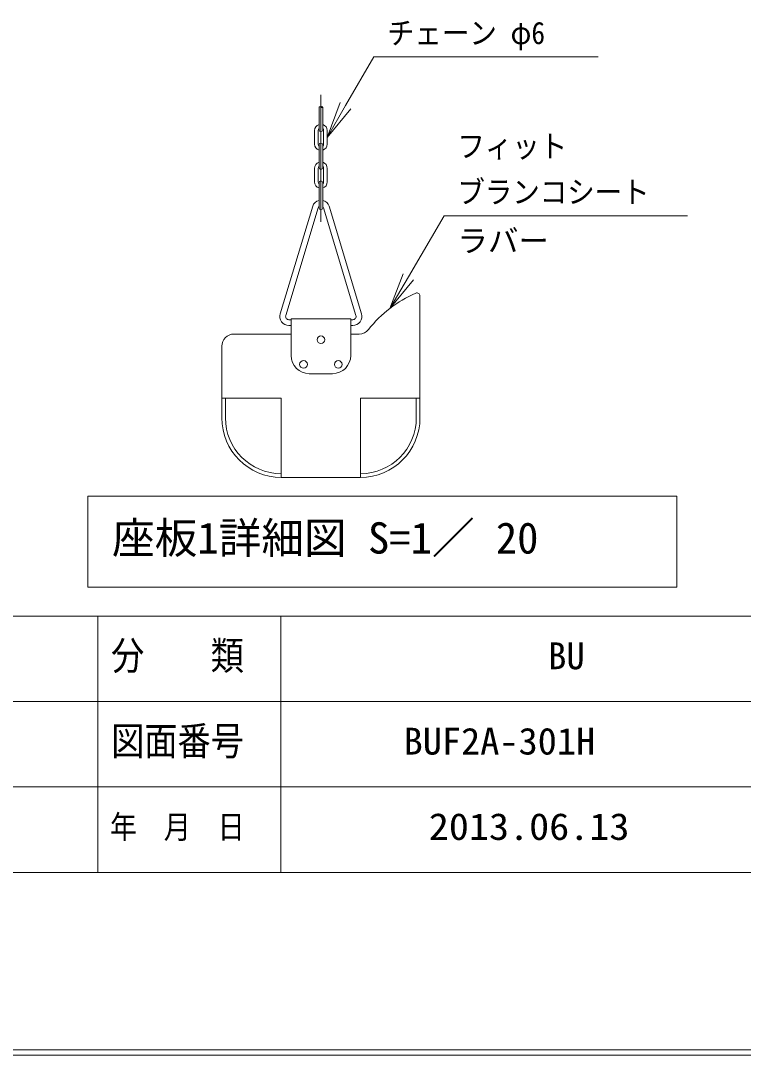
# Model space of a CAD drawing. Units: millimetres on the paper, scale 1:50, with parts at other scales. Extents: x 114 to 728, y 148 to 446.
# Drawn here: x 375.4 to 434.6, y 148.3 to 233.2 of the extents above; entities that cross this region are included whole.
import ezdxf
from ezdxf.enums import TextEntityAlignment as Align

# ---------------------------------------------------------------- set-up
doc = ezdxf.new("R2010")
doc.units = ezdxf.units.MM
doc.linetypes.add('USER1', pattern=[50.8, 31.75, -6.35, 6.35, -6.35])
for name, color, linetype, lineweight in [('DEFPOINTS_3', 7, 'Continuous', 0), ('LY_2', 7, 'Continuous', 0), ('LY_5', 2, 'Continuous', 18), ('LY_6', 7, 'Continuous', 0)]:
    doc.layers.add(name, color=color, linetype=linetype, lineweight=lineweight)
doc.layers.add('LY_4', color=7, linetype='Continuous')
doc.styles.add('ＭＳ ゴシック', font='')
doc.styles.get('ＭＳ ゴシック').set_extended_font_data('MS Gothic')

# ---------------------------------------------------------------- blocks, each defined once
blk = doc.blocks.new('-002-_U2')
at = {"color": 7, "linetype": 'Continuous', "lineweight": 0}
for p, q in [((-1, 0.1667), (0, 0)), ((0, 0), (-1, 0)), ((-1, -0.1667), (0, 0))]:
    blk.add_line(p, q, dxfattribs=at)

msp = doc.modelspace()

# ---------------------------------------------------------------- linework, layer by layer
at = {"layer": 'DEFPOINTS_3'}
msp.add_line((114.183, 148.319), (534.183, 148.319), dxfattribs=at)
at = {"layer": 'LY_2'}
for p, q in [((131.683, 184.319), (516.683, 184.319)), ((381.683, 184.319), (381.683, 163.319)), ((396.683, 184.319), (396.683, 163.319)), ((329.183, 177.319), (446.683, 177.319)), ((274.183, 170.319), (516.683, 170.319)), ((131.683, 163.319), (516.683, 163.319))]:
    msp.add_line(p, q, dxfattribs=at)
at = {"layer": 'LY_5', "color": 7, "linetype": 'USER1', "lineweight": 0}
msp.add_line((399.98, 216.661), (399.98, 227.061), dxfattribs=at)
at = {"layer": 'LY_5', "color": 7, "lineweight": 0}
for p, q in [((399.83, 224.211), (399.83, 226.061)), ((400.13, 224.211), (400.13, 226.061)), ((399.455, 223.036), (399.455, 224.136)), ((399.755, 223.036), (399.755, 224.136)), ((400.205, 223.036), (400.205, 224.136)), ((400.505, 223.036), (400.505, 224.136)), ((399.83, 221.111), (399.83, 222.961)), ((400.13, 221.111), (400.13, 222.961)), ((399.455, 219.936), (399.455, 221.036)), ((399.755, 219.936), (399.755, 221.036)), ((400.205, 219.936), (400.205, 221.036)), ((400.505, 219.936), (400.505, 221.036)), ((399.83, 217.811), (399.83, 219.861)), ((400.13, 217.811), (400.13, 219.861)), ((396.647, 209.123), (399.31, 217.938)), ((397.102, 208.986), (399.765, 217.801)), ((400.195, 217.801), (402.858, 208.986)), ((400.65, 217.938), (403.313, 209.123)), ((408.105, 200.581), (408.105, 210.582)), ((397.53, 208.706), (402.43, 208.706)), ((397.53, 205.706), (397.53, 208.706)), ((402.43, 205.706), (402.43, 208.706)), ((397.365, 208.631), (397.53, 208.631)), ((397.365, 208.156), (397.53, 208.156)), ((402.43, 208.631), (402.595, 208.631)), ((402.43, 208.156), (402.595, 208.156)), ((392.855, 207.456), (397.53, 207.456)), ((402.43, 207.456), (403.108, 207.456)), ((391.855, 200.581), (391.855, 206.456)), ((399.03, 204.206), (400.93, 204.206)), ((396.73, 195.706), (403.23, 195.706)), ((115.186, 148.76), (533.181, 148.76))]:
    msp.add_line(p, q, dxfattribs=at)
at = {"layer": 'LY_5'}
for p, q in [((391.855, 202.206), (396.73, 202.206)), ((392.155, 200.581), (392.155, 202.206)), ((396.73, 202.206), (396.73, 195.706)), ((403.23, 202.206), (403.23, 195.706)), ((403.23, 202.206), (408.105, 202.206)), ((407.805, 200.581), (407.805, 202.206))]:
    msp.add_line(p, q, dxfattribs=at)
at = {"layer": 'LY_5', "color": 7}
for p, q in [((429.169, 194.169), (380.869, 194.169)), ((380.869, 194.169), (380.869, 186.702)), ((429.169, 186.702), (429.169, 194.169)), ((380.869, 186.702), (429.169, 186.702))]:
    msp.add_line(p, q, dxfattribs=at)
at = {"layer": 'LY_5'}
for centre in [(399.98, 206.991), (398.556, 204.966), (401.404, 204.966)]:
    msp.add_circle(centre, 0.316, dxfattribs=at)
for centre, radius, start, end in [((399.905, 226.01), 0.0903, 33.85503, 146.14497), ((400.055, 226.011), 0.09, 33.53608, 146.46392), ((400.055, 226.11), 0.09, 213.53608, 326.46392), ((396.73, 200.581), 4.575, 180, 270), ((403.23, 200.581), 4.575, 270, 0)]:
    msp.add_arc(centre, radius, start, end, dxfattribs=at)
at = {"layer": 'LY_5', "color": 7, "lineweight": 0}
for centre, radius, start, end in [((399.98, 224.136), 0.525, 106.60155, 180), ((399.98, 224.136), 0.225, 131.81032, 180), ((399.98, 224.211), 0.15, 180, 0), ((399.98, 224.136), 0.525, 0, 73.39845), ((399.98, 224.136), 0.225, 0, 48.18968), ((399.98, 222.961), 0.15, 0, 180), ((399.98, 223.036), 0.525, 180, 253.39845), ((399.98, 223.036), 0.225, 180, 228.18968), ((399.98, 223.036), 0.225, 311.81032, 0), ((399.98, 223.036), 0.525, 286.60155, 0), ((399.98, 221.036), 0.525, 106.60155, 180), ((399.98, 221.036), 0.525, 0, 73.39845), ((399.98, 221.036), 0.225, 131.81032, 180), ((399.98, 221.111), 0.15, 180, 0), ((399.98, 221.036), 0.225, 0, 48.18968), ((399.98, 219.936), 0.525, 180, 253.39845), ((399.98, 219.936), 0.225, 180, 228.18968), ((399.98, 219.861), 0.15, 0, 180), ((399.98, 219.936), 0.225, 311.81032, 0), ((399.98, 219.936), 0.525, 286.60155, 0), ((399.98, 217.736), 0.7, 102.37363, 163.19131), ((399.98, 217.736), 0.7, 16.80869, 77.62637), ((399.98, 217.736), 0.225, 131.81032, 163.19131), ((399.98, 217.811), 0.15, 180, 0), ((399.98, 217.736), 0.225, 16.80869, 48.18968), ((411.803, 201.558), 10.1, 113.63305, 141.57657), ((407.855, 210.582), 0.25, 0, 113.63305), ((397.365, 208.906), 0.75, 163.19131, 270), ((397.365, 208.906), 0.275, 163.19131, 270), ((402.595, 208.906), 0.75, 270, 16.80869), ((402.595, 208.906), 0.275, 270, 16.80869), ((392.855, 206.456), 1, 90, 180), ((403.108, 208.456), 1, 270, 321.57657), ((399.03, 205.706), 1.5, 180, 270), ((400.93, 205.706), 1.5, 270, 0), ((396.73, 200.581), 4.875, 180, 270), ((403.23, 200.581), 4.875, 270, 0)]:
    msp.add_arc(centre, radius, start, end, dxfattribs=at)
at = {"layer": 'LY_6'}
for p, q in [((402.005, 226.184), (404.312, 230.18)), ((404.312, 230.18), (405.312, 230.18)), ((405.312, 230.18), (422.725, 230.18)), ((407.156, 212.149), (410.078, 217.143)), ((410.078, 217.143), (411.078, 217.143)), ((411.078, 217.143), (430.029, 217.143))]:
    msp.add_line(p, q, dxfattribs=at)

# ---------------------------------------------------------------- block references
at = {"layer": 'LY_6', "xscale": 3, "yscale": 3}
for p, rotation in [((400.505, 223.586), 240), ((405.64, 209.559), 239.6653)]:
    msp.add_blockref('-002-_U2', p, dxfattribs=dict(at, rotation=rotation))

# ---------------------------------------------------------------- texts
at = {"layer": 'LY_2', "style": 'ＭＳ ゴシック', "width": 0.85}
for s, height, p in [('分\u3000\u3000類', 2.346, (382.783, 179.219)), ('図面番号', 2.346, (382.783, 172.219)), ('年\u3000月\u3000日', 1.906, (382.683, 165.519))]:
    msp.add_text(s, height=height, dxfattribs=at).set_placement(p, align=Align.BOTTOM_LEFT)
at = {"layer": 'LY_4', "style": 'ＭＳ ゴシック'}
msp.add_text('BU', height=2.199, dxfattribs=at).set_placement((418.612, 179.319), align=Align.BOTTOM_LEFT)
for s, width, p in [('BUF2A-301H', 1.05, (406.763, 172.319)), ('2013.06.13', 1.1, (408.826, 165.319))]:
    msp.add_text(s, height=2.199, dxfattribs=dict(at, width=width)).set_placement(p, align=Align.BOTTOM_LEFT)
at = {"layer": 'LY_5', "color": 7, "style": 'ＭＳ ゴシック'}
msp.add_text('座板1詳細図 S=1／ 20', height=2.566, dxfattribs=at).set_placement((382.854, 188.686), align=Align.BOTTOM_LEFT)
at = {"layer": 'LY_6', "style": 'ＭＳ ゴシック', "width": 0.9}
for s, p in [('チェーン φ6', (405.41, 230.68)), ('フィット', (411.178, 221.393)), ('ブランコシート', (411.178, 217.643))]:
    msp.add_text(s, height=1.833, dxfattribs=at).set_placement(p, align=Align.BOTTOM_LEFT)
at = {"layer": 'LY_6', "style": 'ＭＳ ゴシック'}
msp.add_text('ラバー', height=1.833, dxfattribs=at).set_placement((411.178, 213.643), align=Align.BOTTOM_LEFT)

doc.saveas('drawing.dxf')
